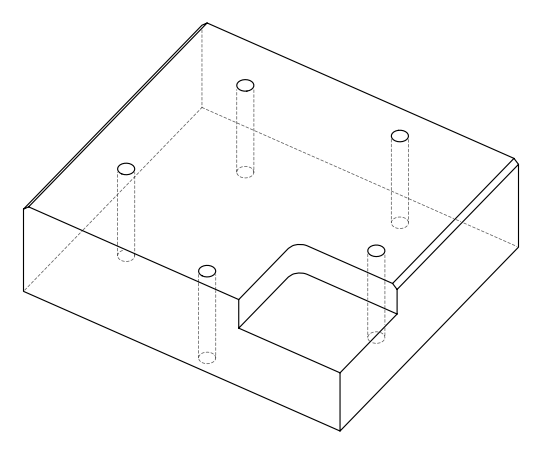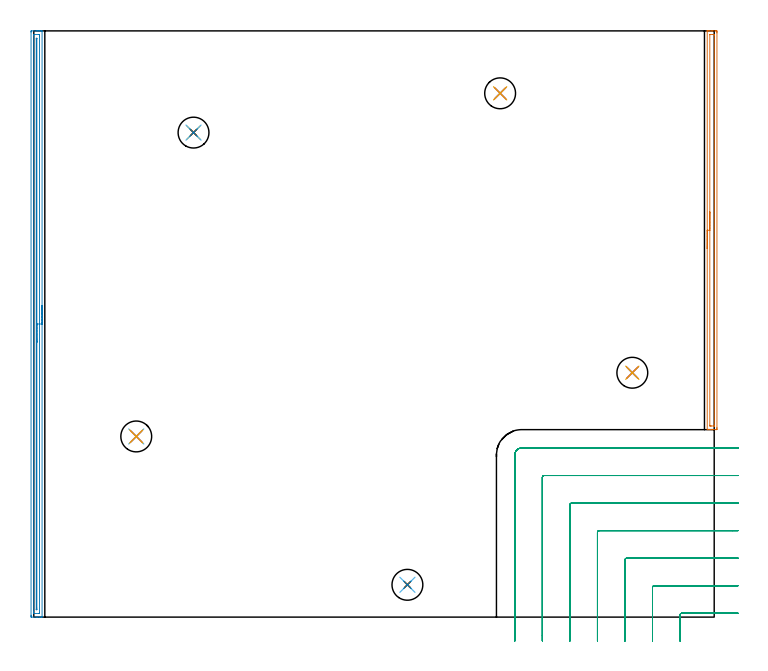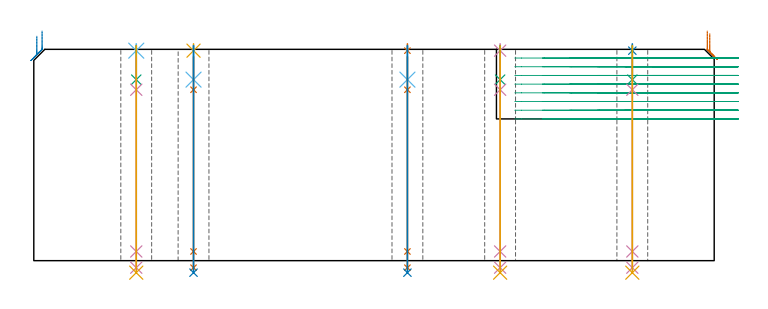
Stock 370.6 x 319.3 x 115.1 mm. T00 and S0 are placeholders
(PLAN: 23 operations, 17 tool changes, 34.2 min)
(1 AREA_MILL | FG_CHAMFER_SURFACE | UGT0205_001 | 3.66 min | 3101 mm3)
(2 AREA_MILL_1 | FG_CHAMFER_SURFACE_1 | UGT0205_001 | 7.82 min | 5749 mm3)
(3 MILL_CORNER_NOTCH_RECTANGULAR | CORNER_NOTCH_RECTANGULAR | UGT0201_094 | Follow Part, ap 5, ae 75% | 16.82 min | 457387 mm3)
(4 SPOT_DRILL | STEP1HOLE | NXT0321_9005460120000 | 0.03 min | 14 mm3)
(5 SPOT_DRILL_1 | STEP1HOLE_1 | NXT0321_9005460120000 | 0.03 min | 8 mm3)
(6 SPOT_DRILL_2 | STEP1HOLE_2 | NXT0321_9005460120000 | 0.03 min | 24 mm3)
(7 SPOT_DRILL_3 | STEP1HOLE_3 | NXT0321_9005460120000 | 0.03 min | 18 mm3)
(8 SPOT_DRILL_4 | STEP1HOLE_4 | NXT0321_9005460120000 | 0.03 min | 3 mm3)
(9 DRILL_BLIND_HOLE_INTO_CENTER | STEP1HOLE | NXT0301_081 | 0.08 min | 1434 mm3)
(10 GUN_DRILL_THROUGH_HOLE | STEP1HOLE | UGT0307_007 | 0.57 min | 7805 mm3)
(11 DRILL_TO_ENLARGE_THROUGH_HOLE | STEP1HOLE | UGT0301_291 | 0.5 min | 16219 mm3)
(12 DRILL_BLIND_HOLE_INTO_CENTER_1 | STEP1HOLE_1 | NXT0301_081 | 0.08 min | 1448 mm3)
(13 GUN_DRILL_THROUGH_HOLE_1 | STEP1HOLE_1 | UGT0307_007 | 0.57 min | 7801 mm3)
(14 DRILL_TO_ENLARGE_THROUGH_HOLE_1 | STEP1HOLE_1 | UGT0301_291 | 0.5 min | 16241 mm3)
(15 DRILL_BLIND_HOLE_INTO_CENTER_2 | STEP1HOLE_2 | NXT0301_081 | 0.08 min | 1428 mm3)
(16 GUN_DRILL_THROUGH_HOLE_2 | STEP1HOLE_2 | UGT0307_007 | 0.57 min | 7806 mm3)
(17 DRILL_TO_ENLARGE_THROUGH_HOLE_2 | STEP1HOLE_2 | UGT0301_291 | 0.5 min | 16208 mm3)
(18 DRILL_BLIND_HOLE_INTO_CENTER_3 | STEP1HOLE_3 | NXT0301_081 | 0.08 min | 1447 mm3)
(19 GUN_DRILL_THROUGH_HOLE_3 | STEP1HOLE_3 | UGT0307_007 | 0.57 min | 7808 mm3)
(20 DRILL_TO_ENLARGE_THROUGH_HOLE_3 | STEP1HOLE_3 | UGT0301_291 | 0.5 min | 16236 mm3)
(21 DRILL_BLIND_HOLE_INTO_CENTER_4 | STEP1HOLE_4 | NXT0301_081 | 0.08 min | 1442 mm3)
(22 GUN_DRILL_THROUGH_HOLE_4 | STEP1HOLE_4 | UGT0307_007 | 0.57 min | 7803 mm3)
(23 DRILL_TO_ENLARGE_THROUGH_HOLE_4 | STEP1HOLE_4 | UGT0301_291 | 0.5 min | 16230 mm3)
(TOOL UGT0205_001 | Chamfer Mill 20 x 3 x 45 deg. | D20 FL50 Z2)
(TOOL UGT0201_094 | End mill 20 mm | D20 FL38 Z4)
(TOOL NXT0321_9005460120000 | NC Spot Drill, 142deg, 12mm, Carbide, Uncoated | D12 PA142 FL30 Z2)
(TOOL NXT0301_081 | Carbide Drill 11mm [860.1-1100-033A1-MM 2214] | D11 PA140 FL55 Z2)
(TOOL UGT0307_007 | Gun Drill 10 mm | D10 PA130 FL24 Z1)
(TOOL UGT0301_291 | Twist Drill 16.8 mm | D16.8 PA118 FL125 Z2)
(OP 1 AREA_MILL)
G17 G21 G94 G90
T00 M6
G54
G17 G0 G90 X366.8 Y200.7 S1061 M3
G43 Z125.1 H0
G94 G1 Y200.738 Z124.228 F250.
Y200.852 Z123.363
Y201.041 Z122.512
Y201.303 Z121.68
Y201.637 Z120.874
Y202.04 Z120.1
Y202.508 Z119.364
Y203.04 Z118.672
Y203.629 Z118.029
Y204.272 Z117.439
Y204.964 Z116.908
Y205.7 Z116.44
Y206.474 Z116.037
Y207.28 Z115.703
Y208.112 Z115.441
Y208.963 Z115.252
Y209.828 Z115.138
Y210.7 Z115.1
Y319.14
X366.802 Y319.293 Z115.089
Y319.295 Z115.088
X367.12 Y319.3 Z114.779
X367.496 Z114.403
X368.128 Z113.767
X369.325 Z112.571
X369.891 Z112.003
X371.37 Z110.525
X371.653 Y319.297 Z110.243
X372.091 Y319.29 Z109.805
X372.095 Y319.141 Z109.802
X372.099 Y318.694 Z109.801
X372.1 Y318.241 Z109.8
Y103.146
X372.099 Y102.706 Z109.801
X372.095 Y102.259 Z109.803
X372.091 Y102.11 Z109.805
X371.653 Y102.1 Z110.243
X369.891 Z112.003
X369.325 Z112.572
X369.009 Z112.887
X368.444 Z113.452
X368.128 Z113.767
X367.512 Z114.387
X367.121 Z114.779
X366.802 Y102.105 Z115.088
X366.8 Y102.26 Z115.1
Y210.7
X368.214 Z113.686
X368.215 Y317.211 Z113.685
X368.216 Y317.261 Z113.684
X368.218 Y317.284 Z113.682
X368.22 Y317.289 Z113.68
X368.237 Y317.291 Z113.663
X368.624 Y317.299 Z113.276
X369.891 Z112.009
X370.389 Y317.297 Z111.511
X370.59 Y317.29 Z111.31
X370.679 Y317.271 Z111.221
X370.684 Y316.997 Z111.216
X370.685 Y316.909 Z111.215
Y104.189
X370.684 Y104.139 Z111.216
X370.682 Y104.116 Z111.218
X370.68 Y104.111 Z111.22
X370.663 Y104.108 Z111.237
X370.276 Y104.101 Z111.624
X369.009 Z112.891
X368.511 Y104.103 Z113.389
X368.31 Y104.11 Z113.59
X368.221 Y104.129 Z113.679
X368.216 Y104.403 Z113.684
X368.215 Y104.491 Z113.685
X368.214 Y210.7 Z113.686
Y211.572 Z113.724
Y212.436 Z113.838
Y213.288 Z114.026
Y214.12 Z114.289
Y214.926 Z114.623
Y215.7 Z115.025
Y216.436 Z115.494
Y217.128 Z116.025
Y217.771 Z116.615
Y218.36 Z117.258
Y218.892 Z117.95
Y219.36 Z118.686
Y219.763 Z119.46
Y220.097 Z120.266
Y220.359 Z121.098
Y220.548 Z121.949
Y220.662 Z122.814
Y220.7 Z123.686
G0 Z125.1
M5
M2
(OP 2 AREA_MILL_1)
G17 G21 G94 G90
T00 M6
G54
G17 G0 G90 X4.5 Y169.65 S1061 M3
G43 Z125.1 H0
G94 G1 Y169.612 Z124.228 F250.
Y169.498 Z123.363
Y169.309 Z122.512
Y169.047 Z121.68
Y168.713 Z120.874
Y168.31 Z120.1
Y167.842 Z119.364
Y167.31 Z118.672
Y166.721 Z118.029
Y166.078 Z117.439
Y165.386 Z116.908
Y164.65 Z116.44
Y163.876 Z116.037
Y163.07 Z115.703
Y162.238 Z115.441
Y161.386 Z115.252
Y160.522 Z115.138
Y159.65 Z115.1
Y0.172
X4.498 Y0.01 Z115.089
X4.358 Y0.002 Z114.95
X4.212 Y0. Z114.812
X3.928 Z114.527
X3.252 Z113.846
X2.038 Z112.635
X1.5 Z112.094
X-1.127 Y0.001 Z109.469
X-1.346 Y0.004 Z109.25
X-1.492 Y0.01 Z109.104
X-1.497 Y0.243 Z109.101
X-1.499 Y0.619
X-1.5 Y0.999 Z109.1
X-1.499 Y318.681 Z109.101
X-1.497 Y319.058
X-1.492 Y319.29 Z109.104
X-1.127 Y319.3 Z109.469
X1.5 Z112.094
X2.038 Z112.635
X2.376 Z112.972
X2.914 Z113.51
X3.252 Z113.846
X3.928 Z114.527
X4.212 Z114.812
X4.358 Y319.298 Z114.95
X4.497 Y319.29 Z115.088
X4.5 Y319.128 Z115.1
Y159.65
X3.086 Z113.686
X3.085 Y2.576 Z113.685
X3.084 Y2.406 Z113.684
X3.079 Y2.045 Z113.679
X3.077 Y2.01 Z113.677
X3.012 Y2.006 Z113.612
X2.906 Y2.002 Z113.506
X2.773 Y2. Z113.373
X0.146 Y2.001 Z110.746
X-0.025 Y2.006 Z110.575
X-0.056 Y2.009 Z110.544
X-0.079 Y2.015 Z110.521
X-0.08 Y2.054 Z110.52
X-0.084 Y2.235 Z110.516
X-0.085 Y2.406 Z110.515
X-0.086 Y3.13 Z110.514
X-0.085 Y316.724 Z110.515
X-0.084 Y316.894 Z110.516
X-0.079 Y317.255 Z110.521
X-0.077 Y317.29 Z110.523
X-0.012 Y317.294 Z110.588
X0.094 Y317.298 Z110.694
X0.227 Y317.3 Z110.827
X2.855 Y317.299 Z113.455
X3.025 Y317.294 Z113.625
X3.056 Y317.291 Z113.656
X3.079 Y317.285 Z113.679
X3.08 Y317.246 Z113.68
X3.084 Y317.065 Z113.684
X3.085 Y316.894 Z113.685
X3.086 Y316.17 Z113.686
Y159.65
X1.671 Z112.271
Y4.912
X1.667 Y4.193 Z112.267
X1.664 Y4.025 Z112.264
X1.5 Y4.01 Z112.1
X1.335 Y4.027 Z111.935
X1.331 Y4.193 Z111.931
X1.329 Y4.367 Z111.929
Y314.388
X1.333 Y315.107 Z111.933
X1.335 Y315.275 Z111.935
X1.5 Y315.29 Z112.1
X1.665 Y315.273 Z112.265
X1.669 Y315.107 Z112.269
X1.671 Y314.933 Z112.271
Y159.65
Y158.778 Z112.31
Y157.914 Z112.423
Y157.062 Z112.612
Y156.23 Z112.875
Y155.424 Z113.208
Y154.65 Z113.611
Y153.914 Z114.08
Y153.222 Z114.611
Y152.579 Z115.2
Y151.99 Z115.844
Y151.458 Z116.536
Y150.99 Z117.271
Y150.587 Z118.045
Y150.253 Z118.851
Y149.991 Z119.683
Y149.802 Z120.535
Y149.688 Z121.4
Y149.65 Z122.271
G0 Z125.1
M5
M2
(OP 3 MILL_CORNER_NOTCH_RECTANGULAR)
G17 G21 G94 G90
T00 M6
G54
G17 G0 G90 X383.6 Y2.1 S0 M3
G43 Z125.1 H0
Z110.362
G94 G1 X380.6 F250.
X352.993 F500.
G3 X352. Y1.107 R1.
G1 Y-10.
Y-13. F250.
G0 Z125.1
X383.6 Y17.1
Z110.362
G1 X380.6
X337.994 F500.
G3 X337. Y16.106 R1.
G1 Y-10.
Y-13. F250.
G0 Z125.1
X383.6 Y32.1
Z110.362
G1 X380.6
X322.994 F500.
G3 X322. Y31.106 R1.
G1 Y-10.
Y-13. F250.
G0 Z125.1
X383.6 Y47.1
Z110.362
G1 X380.6
X307.995 F500.
G3 X307. Y46.105 R1.
G1 Y-10.
Y-13. F250.
G0 Z125.1
X383.6 Y62.1
Z110.362
G1 X380.6
X292.995 F500.
G3 X292. Y61.105 R1.
G1 Y-10.
Y-13. F250.
G0 Z125.1
X383.6 Y77.1
Z110.362
G1 X380.6
X277.995 F500.
G3 X277. Y76.105 R1.
G1 Y-10.
Y-13. F250.
G0 Z125.1
X383.6 Y92.1
Z110.362
G1 X380.6
X265.7 F500.
G3 X262. Y88.4 R3.7
G1 Y-10.
Y-13. F250.
G0 Z125.1
X383.6 Y2.1
Z105.625
G1 X380.6
X352.993 F500.
G3 X352. Y1.107 R1.
G1 Y-10.
Y-13. F250.
G0 Z125.1
X383.6 Y17.1
Z105.625
G1 X380.6
X337.994 F500.
G3 X337. Y16.106 R1.
G1 Y-10.
Y-13. F250.
G0 Z125.1
X383.6 Y32.1
Z105.625
G1 X380.6
X322.994 F500.
G3 X322. Y31.106 R1.
G1 Y-10.
Y-13. F250.
G0 Z125.1
X383.6 Y47.1
Z105.625
G1 X380.6
X307.995 F500.
G3 X307. Y46.105 R1.
G1 Y-10.
Y-13. F250.
G0 Z125.1
X383.6 Y62.1
Z105.625
G1 X380.6
X292.995 F500.
G3 X292. Y61.105 R1.
G1 Y-10.
Y-13. F250.
G0 Z125.1
X383.6 Y77.1
Z105.625
G1 X380.6
X277.995 F500.
G3 X277. Y76.105 R1.
G1 Y-10.
Y-13. F250.
G0 Z125.1
X383.6 Y92.1
Z105.625
G1 X380.6
X265.7 F500.
G3 X262. Y88.4 R3.7
G1 Y-10.
Y-13. F250.
G0 Z125.1
X383.6 Y2.1
Z100.887
G1 X380.6
X352.993 F500.
G3 X352. Y1.107 R1.
G1 Y-10.
Y-13. F250.
G0 Z125.1
X383.6 Y17.1
Z100.887
G1 X380.6
X337.994 F500.
G3 X337. Y16.106 R1.
G1 Y-10.
Y-13. F250.
G0 Z125.1
X383.6 Y32.1
Z100.887
G1 X380.6
X322.994 F500.
G3 X322. Y31.106 R1.
G1 Y-10.
Y-13. F250.
G0 Z125.1
X383.6 Y47.1
Z100.887
G1 X380.6
X307.995 F500.
G3 X307. Y46.105 R1.
G1 Y-10.
Y-13. F250.
G0 Z125.1
X383.6 Y62.1
Z100.887
G1 X380.6
X292.995 F500.
G3 X292. Y61.105 R1.
G1 Y-10.
Y-13. F250.
G0 Z125.1
X383.6 Y77.1
Z100.887
G1 X380.6
X277.995 F500.
G3 X277. Y76.105 R1.
G1 Y-10.
Y-13. F250.
G0 Z125.1
X383.6 Y92.1
Z100.887
G1 X380.6
X265.7 F500.
G3 X262. Y88.4 R3.7
G1 Y-10.
Y-13. F250.
G0 Z125.1
X383.6 Y2.1
Z96.15
G1 X380.6
X352.993 F500.
G3 X352. Y1.107 R1.
G1 Y-10.
Y-13. F250.
G0 Z125.1
X383.6 Y17.1
Z96.15
G1 X380.6
X337.994 F500.
G3 X337. Y16.106 R1.
G1 Y-10.
Y-13. F250.
G0 Z125.1
X383.6 Y32.1
Z96.15
G1 X380.6
X322.994 F500.
G3 X322. Y31.106 R1.
G1 Y-10.
Y-13. F250.
G0 Z125.1
X383.6 Y47.1
Z96.15
G1 X380.6
X307.995 F500.
G3 X307. Y46.105 R1.
G1 Y-10.
Y-13. F250.
G0 Z125.1
X383.6 Y62.1
Z96.15
G1 X380.6
X292.995 F500.
G3 X292. Y61.105 R1.
G1 Y-10.
Y-13. F250.
G0 Z125.1
X383.6 Y77.1
Z96.15
G1 X380.6
X277.995 F500.
G3 X277. Y76.105 R1.
G1 Y-10.
Y-13. F250.
G0 Z125.1
X383.6 Y92.1
Z96.15
G1 X380.6
X265.7 F500.
G3 X262. Y88.4 R3.7
G1 Y-10.
Y-13. F250.
G0 Z125.1
X383.6 Y2.1
Z91.412
G1 X380.6
X352.993 F500.
G3 X352. Y1.107 R1.
G1 Y-10.
Y-13. F250.
G0 Z125.1
X383.6 Y17.1
Z91.412
G1 X380.6
X337.994 F500.
G3 X337. Y16.106 R1.
G1 Y-10.
Y-13. F250.
G0 Z125.1
X383.6 Y32.1
Z91.412
G1 X380.6
X322.994 F500.
G3 X322. Y31.106 R1.
G1 Y-10.
Y-13. F250.
G0 Z125.1
X383.6 Y47.1
Z91.412
G1 X380.6
X307.995 F500.
G3 X307. Y46.105 R1.
G1 Y-10.
Y-13. F250.
G0 Z125.1
X383.6 Y62.1
Z91.412
G1 X380.6
X292.995 F500.
G3 X292. Y61.105 R1.
G1 Y-10.
Y-13. F250.
G0 Z125.1
X383.6 Y77.1
Z91.412
G1 X380.6
X277.995 F500.
G3 X277. Y76.105 R1.
G1 Y-10.
Y-13. F250.
G0 Z125.1
X383.6 Y92.1
Z91.412
G1 X380.6
X265.7 F500.
G3 X262. Y88.4 R3.7
G1 Y-10.
Y-13. F250.
G0 Z125.1
X383.6 Y2.1
Z86.675
G1 X380.6
X352.993 F500.
G3 X352. Y1.107 R1.
G1 Y-10.
Y-13. F250.
G0 Z125.1
X383.6 Y17.1
Z86.675
G1 X380.6
X337.994 F500.
G3 X337. Y16.106 R1.
G1 Y-10.
Y-13. F250.
G0 Z125.1
X383.6 Y32.1
Z86.675
G1 X380.6
X322.994 F500.
G3 X322. Y31.106 R1.
G1 Y-10.
Y-13. F250.
G0 Z125.1
X383.6 Y47.1
Z86.675
G1 X380.6
X307.995 F500.
G3 X307. Y46.105 R1.
G1 Y-10.
Y-13. F250.
G0 Z125.1
X383.6 Y62.1
Z86.675
G1 X380.6
X292.995 F500.
G3 X292. Y61.105 R1.
G1 Y-10.
Y-13. F250.
G0 Z125.1
X383.6 Y77.1
Z86.675
G1 X380.6
X277.995 F500.
G3 X277. Y76.105 R1.
G1 Y-10.
Y-13. F250.
G0 Z125.1
X383.6 Y92.1
Z86.675
G1 X380.6
X265.7 F500.
G3 X262. Y88.4 R3.7
G1 Y-10.
Y-13. F250.
G0 Z125.1
X383.6 Y2.1
Z81.937
G1 X380.6
X352.993 F500.
G3 X352. Y1.107 R1.
G1 Y-10.
Y-13. F250.
G0 Z125.1
X383.6 Y17.1
Z81.937
G1 X380.6
X337.994 F500.
G3 X337. Y16.106 R1.
G1 Y-10.
Y-13. F250.
G0 Z125.1
X383.6 Y32.1
Z81.937
G1 X380.6
X322.994 F500.
G3 X322. Y31.106 R1.
G1 Y-10.
Y-13. F250.
G0 Z125.1
X383.6 Y47.1
Z81.937
G1 X380.6
X307.995 F500.
G3 X307. Y46.105 R1.
G1 Y-10.
Y-13. F250.
G0 Z125.1
X383.6 Y62.1
Z81.937
G1 X380.6
X292.995 F500.
G3 X292. Y61.105 R1.
G1 Y-10.
Y-13. F250.
G0 Z125.1
X383.6 Y77.1
Z81.937
G1 X380.6
X277.995 F500.
G3 X277. Y76.105 R1.
G1 Y-10.
Y-13. F250.
G0 Z125.1
X383.6 Y92.1
Z81.937
G1 X380.6
X265.7 F500.
G3 X262. Y88.4 R3.7
G1 Y-10.
Y-13. F250.
G0 Z125.1
X383.6 Y2.1
Z77.2
G1 X380.6
X352.993 F500.
G3 X352. Y1.107 R1.
G1 Y-10.
Y-13. F250.
G0 Z125.1
X383.6 Y17.1
Z77.2
G1 X380.6
X337.994 F500.
G3 X337. Y16.106 R1.
G1 Y-10.
Y-13. F250.
G0 Z125.1
X383.6 Y32.1
Z77.2
G1 X380.6
X322.994 F500.
G3 X322. Y31.106 R1.
G1 Y-10.
Y-13. F250.
G0 Z125.1
X383.6 Y47.1
Z77.2
G1 X380.6
X307.995 F500.
G3 X307. Y46.105 R1.
G1 Y-10.
Y-13. F250.
G0 Z125.1
X383.6 Y62.1
Z77.2
G1 X380.6
X292.995 F500.
G3 X292. Y61.105 R1.
G1 Y-10.
Y-13. F250.
G0 Z125.1
X383.6 Y77.1
Z77.2
G1 X380.6
X277.995 F500.
G3 X277. Y76.105 R1.
G1 Y-10.
Y-13. F250.
G0 Z125.1
X383.6 Y92.1
Z77.2
G1 X380.6
X265.7 F500.
G3 X262. Y88.4 R3.7
G1 Y-10.
Y-13. F250.
G0 Z125.1
M5
M2
(OP 4 SPOT_DRILL)
G17 G21 G94 G90
T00 M6
G54
G17 G0 G90 X254. Y285.3 S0 M3
G43 Z125.1 H0
G94 G81 G98 Z114.377 F250. R118.1
G80
M5
M2
(OP 5 SPOT_DRILL_1)
G17 G21 G94 G90
T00 M6
G54
G17 G0 G90 X87. Y263.9 S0 M3
G43 Z125.1 H0
G94 G81 G98 Z114.377 F250. R118.1
G80
M5
M2
(OP 6 SPOT_DRILL_2)
G17 G21 G94 G90
T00 M6
G54
G17 G0 G90 X55.8 Y98.4 S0 M3
G43 Z125.1 H0
G94 G81 G98 Z114.377 F250. R118.1
G80
M5
M2
(OP 7 SPOT_DRILL_3)
G17 G21 G94 G90
T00 M6
G54
G17 G0 G90 X203.5 Y17.6 S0 M3
G43 Z125.1 H0
G94 G81 G98 Z114.377 F250. R118.1
G80
M5
M2
(OP 8 SPOT_DRILL_4)
G17 G21 G94 G90
T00 M6
G54
G17 G0 G90 X326. Y133.1 S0 M3
G43 Z125.1 H0
G94 G81 G98 Z114.377 F250. R118.1
G80
M5
M2
(OP 9 DRILL_BLIND_HOLE_INTO_CENTER)
G17 G21 G94 G90
T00 M6
G54
G17 G0 G90 X254. Y285.3 S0 M3
G43 Z125.1 H1
G94 G81 G98 Z98.6 F250. R117.1
G80
M5
M2
(OP 10 GUN_DRILL_THROUGH_HOLE)
G17 G21 G94 G90
T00 M6
G54
G17 G0 G90 X254. Y285.3 M8
G43 Z125.1 H0
Z111.13
S716 M3
G94 G1 Z93.088 F125. M26
G4 X.084
Z5. F250.
G4 X.084
Z-3.832 F125.
G4 X.084
M5
M9
G0 Z111.13
Z125.1
M2
(OP 11 DRILL_TO_ENLARGE_THROUGH_HOLE)
G17 G21 G94 G90
T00 M6
G54
G17 G0 G90 X254. Y285.3 S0 M3
G43 Z125.1 H0
G94 G73 G98 Z-6.547 F250. Q15.206 R117.1
G80
M5
M2
(OP 12 DRILL_BLIND_HOLE_INTO_CENTER_1)
G17 G21 G94 G90
T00 M6
G54
G17 G0 G90 X87. Y263.9 S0 M3
G43 Z125.1 H1
G94 G81 G98 Z98.6 F250. R117.1
G80
M5
M2
(OP 13 GUN_DRILL_THROUGH_HOLE_1)
G17 G21 G94 G90
T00 M6
G54
G17 G0 G90 X87. Y263.9 M8
G43 Z125.1 H0
Z111.13
S716 M3
G94 G1 Z93.088 F125. M26
G4 X.084
Z5. F250.
G4 X.084
Z-3.832 F125.
G4 X.084
M5
M9
G0 Z111.13
Z125.1
M2
(OP 14 DRILL_TO_ENLARGE_THROUGH_HOLE_1)
G17 G21 G94 G90
T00 M6
G54
G17 G0 G90 X87. Y263.9 S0 M3
G43 Z125.1 H0
G94 G73 G98 Z-6.547 F250. Q15.206 R117.1
G80
M5
M2
(OP 15 DRILL_BLIND_HOLE_INTO_CENTER_2)
G17 G21 G94 G90
T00 M6
G54
G17 G0 G90 X55.8 Y98.4 S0 M3
G43 Z125.1 H1
G94 G81 G98 Z98.6 F250. R117.1
G80
M5
M2
(OP 16 GUN_DRILL_THROUGH_HOLE_2)
G17 G21 G94 G90
T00 M6
G54
G17 G0 G90 X55.8 Y98.4 M8
G43 Z125.1 H0
Z111.13
S716 M3
G94 G1 Z93.088 F125. M26
G4 X.084
Z5. F250.
G4 X.084
Z-3.832 F125.
G4 X.084
M5
M9
G0 Z111.13
Z125.1
M2
(OP 17 DRILL_TO_ENLARGE_THROUGH_HOLE_2)
G17 G21 G94 G90
T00 M6
G54
G17 G0 G90 X55.8 Y98.4 S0 M3
G43 Z125.1 H0
G94 G73 G98 Z-6.547 F250. Q15.206 R117.1
G80
M5
M2
(OP 18 DRILL_BLIND_HOLE_INTO_CENTER_3)
G17 G21 G94 G90
T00 M6
G54
G17 G0 G90 X203.5 Y17.6 S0 M3
G43 Z125.1 H1
G94 G81 G98 Z98.6 F250. R117.1
G80
M5
M2
(OP 19 GUN_DRILL_THROUGH_HOLE_3)
G17 G21 G94 G90
T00 M6
G54
G17 G0 G90 X203.5 Y17.6 M8
G43 Z125.1 H0
Z111.13
S716 M3
G94 G1 Z93.088 F125. M26
G4 X.084
Z5. F250.
G4 X.084
Z-3.832 F125.
G4 X.084
M5
M9
G0 Z111.13
Z125.1
M2
(OP 20 DRILL_TO_ENLARGE_THROUGH_HOLE_3)
G17 G21 G94 G90
T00 M6
G54
G17 G0 G90 X203.5 Y17.6 S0 M3
G43 Z125.1 H0
G94 G73 G98 Z-6.547 F250. Q15.206 R117.1
G80
M5
M2
(OP 21 DRILL_BLIND_HOLE_INTO_CENTER_4)
G17 G21 G94 G90
T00 M6
G54
G17 G0 G90 X326. Y133.1 S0 M3
G43 Z125.1 H1
G94 G81 G98 Z98.6 F250. R117.1
G80
M5
M2
(OP 22 GUN_DRILL_THROUGH_HOLE_4)
G17 G21 G94 G90
T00 M6
G54
G17 G0 G90 X326. Y133.1 M8
G43 Z125.1 H0
Z111.13
S716 M3
G94 G1 Z93.088 F125. M26
G4 X.084
Z5. F250.
G4 X.084
Z-3.832 F125.
G4 X.084
M5
M9
G0 Z111.13
Z125.1
M2
(OP 23 DRILL_TO_ENLARGE_THROUGH_HOLE_4)
G17 G21 G94 G90
T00 M6
G54
G17 G0 G90 X326. Y133.1 S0 M3
G43 Z125.1 H0
G94 G73 G98 Z-6.547 F250. Q15.206 R117.1
G80
M5
M2
